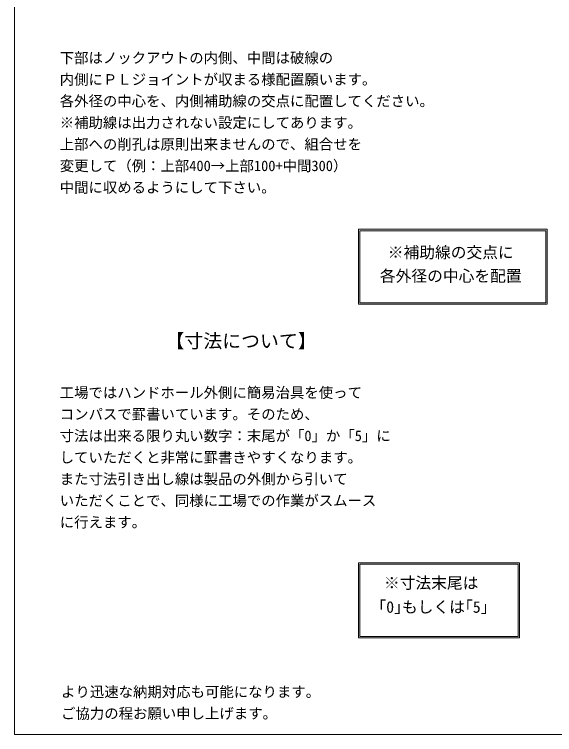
# Model space of a CAD drawing. Units: millimetres, scale not verified. Extents: x -6420 to 6420, y -3038 to 3038.
# Drawn here: x -6420 to -3825, y -2662 to 796 of the extents above; entities that cross this region are included whole.
import ezdxf
from ezdxf.enums import TextEntityAlignment as Align

# ---------------------------------------------------------------- set-up
doc = ezdxf.new("R2010")
doc.units = ezdxf.units.MM
doc.header["$LTSCALE"] = 20
for name, color, linetype, lineweight in [('0-2_waku', 7, 'Continuous', 18), ('0-8_uchigawa', 6, 'Continuous', 18), ('0-D_文字１', 7, 'Continuous', 18)]:
    doc.layers.add(name, color=color, linetype=linetype, lineweight=lineweight)
doc.styles.add('ＭＳ ゴシック', font='')
doc.styles.get('ＭＳ ゴシック').set_extended_font_data('MS Gothic')

msp = doc.modelspace()

# ---------------------------------------------------------------- linework, layer by layer
at = {"layer": '0-2_waku'}
for p, q in [((-6419.74, 3037.98), (-6419.74, -2662.02)), ((-6419.74, -2662.02), (-2339.74, -2662.02)), ((-6419.74, -2662.02), (-2339.74, -2662.02)), ((-6419.74, -2662.02), (-2339.74, -2662.02)), ((-6419.74, -2662.02), (-2339.74, -2662.02))]:
    msp.add_line(p, q, dxfattribs=at)
at = {"layer": '0-8_uchigawa'}
for p, q in [((-4767.03, -596), (-4767.03, -236)), ((-4767.03, -236), (-3860.36, -236)), ((-3860.36, -596), (-3860.36, -236)), ((-4760.36, -589.33), (-4760.36, -242.67)), ((-4760.36, -242.67), (-3867.03, -242.67)), ((-3867.03, -589.33), (-3867.03, -242.67)), ((-4767.03, -596), (-3860.36, -596)), ((-4760.36, -589.33), (-3867.03, -589.33)), ((-4767.03, -1837.63), (-3993.7, -1837.63)), ((-4767.03, -2197.63), (-4767.03, -1837.63)), ((-4760.36, -1844.29), (-4000.36, -1844.29)), ((-4760.36, -2190.96), (-4760.36, -1844.29)), ((-4000.36, -2190.96), (-4000.36, -1844.29)), ((-3993.7, -2197.63), (-3993.7, -1837.63)), ((-4767.03, -2197.63), (-3993.7, -2197.63)), ((-4760.36, -2190.96), (-4000.36, -2190.96))]:
    msp.add_line(p, q, dxfattribs=at)

# ---------------------------------------------------------------- texts
at = {"layer": '0-D_文字１', "style": 'ＭＳ ゴシック'}
for s, height, p in [('下部はノックアウトの内側、中間は破線の', 50.67, (-6202.01, 546.61)), ('内側にＰＬジョイントが収まる様配置願います。', 50.67, (-6202.01, 442.93)), ('各外径の中心を、内側補助線の交点に配置してください。', 50.67, (-6202.01, 339.25)), ('※補助線は出力されない設定にしてあります。', 50.67, (-6202.01, 235.57)), ('上部への削孔は原則出来ませんので、組合せを', 50.67, (-6202.01, 131.89)), ('変更して（例：上部400→上部100+中間300）', 50.67, (-6202.01, 28.21)), ('中間に収めるようにして下さい。', 50.67, (-6202.01, -75.47)), (' ※補助線の交点に', 55.43, (-4664.4, -390.92)), ('各外径の中心を配置', 55.43, (-4664.4, -504.32)), ('【寸法について】', 66.51, (-5693.95, -825.12)), ('工場ではハンドホール外側に簡易治具を使って', 50.67, (-6202.01, -1060.63)), ('コンパスで罫書いています。そのため、', 50.67, (-6202.01, -1164.31)), ('寸法は出来る限り丸い数字：末尾が「0」か「5」に', 50.67, (-6202.01, -1267.99)), ('していただくと非常に罫書きやすくなります。', 50.67, (-6202.01, -1371.67)), ('また寸法引き出し線は製品の外側から引いて', 50.67, (-6202.01, -1475.35)), ('いただくことで、同様に工場での作業がスムース', 50.67, (-6202.01, -1579.03)), ('に行えます。', 50.67, (-6202.01, -1682.71)), ('※寸法末尾は', 55.43, (-4644.94, -1977.96)), ('「0｣もしくは｢5｣', 55.43, (-4709.63, -2093.72)), ('より迅速な納期対応も可能になります。\u3000', 50.67, (-6195.55, -2497.24)), ('ご協力の程お願い申し上げます。', 50.67, (-6195.55, -2600.92))]:
    msp.add_text(s, height=height, dxfattribs=at).set_placement(p, align=Align.BOTTOM_LEFT)

doc.saveas('drawing.dxf')
